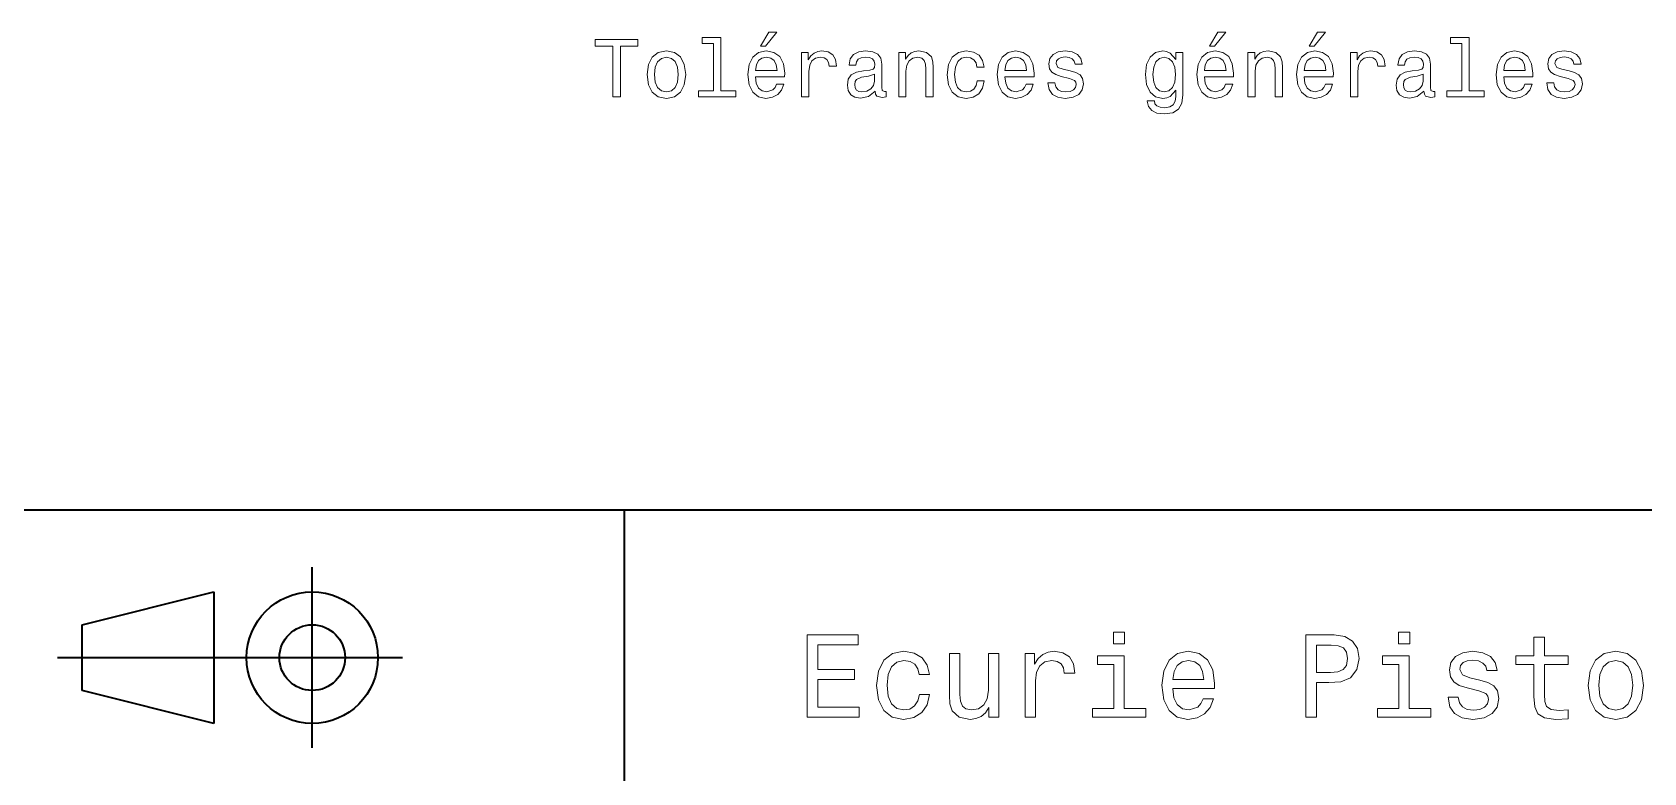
# Model space of a CAD drawing. Extents: x 0 to 297, y 0 to 210.
# Drawn here: x 126 to 224, y 54 to 99.1 of the extents above; entities that cross this region are included whole.
import ezdxf

# ---------------------------------------------------------------- set-up
doc = ezdxf.new("R2010")
doc.units = 0

msp = doc.modelspace()

# ---------------------------------------------------------------- linework, layer by layer
at = {"color": 7, "lineweight": 35}
for p, q in [((97, 70), (287, 70)), ((162, 10), (162, 70)), ((127.5, 61), (148.5, 61))]:
    msp.add_line(p, q, dxfattribs=at)
at = {"color": 7, "lineweight": 35, "ltscale": 0.275}
msp.add_line((143, 55.5), (143, 66.5), dxfattribs=at)
at = {"color": 7, "lineweight": 35, "ltscale": 0.206155}
for p, q in [((129, 63), (137, 65)), ((137, 57), (129, 59))]:
    msp.add_line(p, q, dxfattribs=at)
at = {"color": 7, "lineweight": 35, "ltscale": 0.2}
msp.add_line((137, 65), (137, 57), dxfattribs=at)
at = {"color": 7, "lineweight": 35, "ltscale": 0.1}
msp.add_line((129, 59), (129, 63), dxfattribs=at)
at = {"color": 7, "lineweight": 13}
for points in [[(170.278091, 98.219742), (170.575653, 98.219742), (171.276657, 99.077087), (170.782425, 99.077087)], [(197.602295, 98.219742), (197.899857, 98.219742), (198.600861, 99.077087), (198.106628, 99.077087)], [(203.674347, 98.219742), (203.971893, 98.219742), (204.672913, 99.077087), (204.178665, 99.077087)], [(161.286026, 95.143372), (161.75, 95.143372), (161.75, 98.219742), (162.809082, 98.219742), (162.809082, 98.643372), (160.221909, 98.643372), (160.221909, 98.219742), (161.286026, 98.219742)], [(167.42868, 98.391212), (167.42868, 95.516571), (166.515854, 95.516571), (166.515854, 95.143372), (168.780258, 95.143372), (168.780258, 95.516571), (167.872482, 95.516571), (167.872482, 98.764412), (166.732712, 98.764412), (166.732712, 98.391212)], [(212.969009, 98.391212), (212.969009, 95.516571), (212.056183, 95.516571), (212.056183, 95.143372), (214.320602, 95.143372), (214.320602, 95.516571), (213.412811, 95.516571), (213.412811, 98.764412), (212.273041, 98.764412), (212.273041, 98.391212)], [(163.378967, 96.494957), (163.459656, 95.879684), (163.69165, 95.425789), (164.059799, 95.143372), (164.554031, 95.047554), (165.043228, 95.143372), (165.411377, 95.420746), (165.643372, 95.874641), (165.729111, 96.494957), (165.643372, 97.110229), (165.411377, 97.56916), (165.043228, 97.846542), (164.554031, 97.947403), (164.059799, 97.846542), (163.69165, 97.564117), (163.459656, 97.110229)], [(163.832855, 96.5), (163.878235, 96.953888), (164.019455, 97.2817), (164.246399, 97.483429), (164.554031, 97.554031), (164.856628, 97.483429), (165.083572, 97.286743), (165.224777, 96.953888), (165.275223, 96.5), (165.224777, 96.041069), (165.083572, 95.708214), (164.856628, 95.506485), (164.554031, 95.440926), (164.246399, 95.506485), (164.019455, 95.708214), (163.878235, 96.041069)], [(169.970459, 96.368874), (171.745682, 96.368874), (171.750717, 96.575645), (171.670029, 97.155617), (171.44812, 97.58934), (171.095108, 97.851585), (170.626083, 97.947403), (170.167145, 97.846542), (169.814117, 97.564117), (169.587173, 97.105186), (169.506485, 96.5), (169.582138, 95.879684), (169.809082, 95.425789), (170.157059, 95.143372), (170.610947, 95.047554), (171.004318, 95.113113), (171.327087, 95.284584), (171.564117, 95.556915), (171.700287, 95.920029), (171.261536, 95.920029), (171.170746, 95.7183), (171.039627, 95.567001), (170.666428, 95.445969), (170.378967, 95.501442), (170.162109, 95.677956), (170.020889, 95.965416), (169.970459, 96.353745)], [(169.970459, 96.742073), (170.02594, 97.090057), (170.162109, 97.34726), (170.368881, 97.503601), (170.641205, 97.559074), (170.908508, 97.503601), (171.11528, 97.34726), (171.241348, 97.090057), (171.286743, 96.742073)], [(172.784576, 95.143372), (173.228394, 95.143372), (173.228394, 96.691643), (173.273773, 97.064842), (173.409943, 97.33213), (173.631851, 97.493515), (173.929398, 97.548988), (174.151291, 97.513687), (174.317719, 97.412827), (174.418594, 97.241356), (174.453888, 97.009369), (174.90274, 97.009369), (174.842224, 97.41787), (174.675797, 97.710373), (174.398422, 97.886887), (174.020172, 97.947403), (173.76297, 97.907059), (173.541061, 97.806198), (173.344376, 97.634727), (173.188034, 97.40274), (173.188034, 97.851585), (172.784576, 97.851585)], [(177.26297, 95.496399), (177.26297, 95.48127), (177.288177, 95.309799), (177.363831, 95.188759), (177.681549, 95.092941), (177.92868, 95.133286), (177.92868, 95.476227), (177.822769, 95.461098), (177.681549, 95.526657), (177.656342, 95.728386), (177.656342, 97.130402), (177.595825, 97.488472), (177.419312, 97.740631), (177.111664, 97.89193), (176.677948, 97.947403), (176.254318, 97.886887), (175.94165, 97.715416), (175.744965, 97.448128), (175.679398, 97.0951), (175.679398, 97.064842), (176.077805, 97.064842), (176.113113, 97.276657), (176.22406, 97.427956), (176.405624, 97.51873), (176.662827, 97.554031), (176.909943, 97.528816), (177.086456, 97.453171), (177.192368, 97.322044), (177.227661, 97.140488), (177.207489, 96.928673), (177.126801, 96.822769), (176.925079, 96.772331), (176.546829, 96.731987), (176.113113, 96.641212), (175.805481, 96.479828), (175.623917, 96.227669), (175.568451, 95.854469), (175.618881, 95.521614), (175.775223, 95.274498), (176.027374, 95.118156), (176.375366, 95.062683), (176.844376, 95.168587)], [(178.690201, 95.143372), (179.134003, 95.143372), (179.134003, 96.706772), (179.179398, 97.064842), (179.325653, 97.327087), (179.552597, 97.488472), (179.855194, 97.548988), (180.09726, 97.498558), (180.248566, 97.362389), (180.324203, 97.135445), (180.349426, 96.832855), (180.349426, 95.143372), (180.793228, 95.143372), (180.793228, 96.92363), (180.773056, 97.2817), (180.682281, 97.579254), (180.384735, 97.851585), (179.920746, 97.947403), (179.663544, 97.912102), (179.446686, 97.816284), (179.260086, 97.6549), (179.113831, 97.438042), (179.113831, 97.851585), (178.690201, 97.851585)], [(183.451004, 96.953888), (183.889771, 96.953888), (183.798996, 97.357346), (183.582138, 97.675072), (183.244232, 97.871758), (182.805481, 97.947403), (182.32132, 97.846542), (181.953171, 97.564117), (181.721191, 97.105186), (181.640488, 96.489914), (181.716141, 95.879684), (181.943085, 95.425789), (182.301147, 95.143372), (182.790344, 95.047554), (183.22406, 95.123199), (183.561966, 95.335014), (183.793945, 95.66787), (183.894806, 96.111671), (183.471191, 96.111671), (183.395538, 95.829254), (183.254318, 95.617432), (183.052597, 95.486313), (182.805481, 95.445969), (182.497833, 95.511528), (182.27594, 95.713257), (182.139771, 96.041069), (182.094376, 96.505043), (182.139771, 96.958931), (182.280975, 97.286743), (182.507935, 97.488472), (182.805481, 97.559074), (183.067719, 97.513687), (183.264404, 97.397697), (183.395538, 97.206055)], [(185.150574, 96.368874), (186.925797, 96.368874), (186.930832, 96.575645), (186.850143, 97.155617), (186.628235, 97.58934), (186.275223, 97.851585), (185.806198, 97.947403), (185.34726, 97.846542), (184.994232, 97.564117), (184.767288, 97.105186), (184.6866, 96.5), (184.762253, 95.879684), (184.989197, 95.425789), (185.337173, 95.143372), (185.791061, 95.047554), (186.184433, 95.113113), (186.507202, 95.284584), (186.744232, 95.556915), (186.880402, 95.920029), (186.44165, 95.920029), (186.350861, 95.7183), (186.219742, 95.567001), (185.846542, 95.445969), (185.559082, 95.501442), (185.342224, 95.677956), (185.201004, 95.965416), (185.150574, 96.353745)], [(185.150574, 96.742073), (185.206055, 97.090057), (185.342224, 97.34726), (185.548996, 97.503601), (185.82132, 97.559074), (186.088623, 97.503601), (186.295395, 97.34726), (186.421478, 97.090057), (186.466858, 96.742073)], [(189.124634, 96.721901), (188.695969, 96.822769), (188.378235, 96.938759), (188.272339, 97.175789), (188.302597, 97.342216), (188.408508, 97.463257), (188.579971, 97.538902), (188.827087, 97.56916), (189.064117, 97.538902), (189.250717, 97.448128), (189.371765, 97.311958), (189.422195, 97.130402), (189.855911, 97.130402), (189.855911, 97.140488), (189.780258, 97.4683), (189.573486, 97.725502), (189.250717, 97.886887), (188.827087, 97.947403), (188.398407, 97.886887), (188.085739, 97.720459), (187.889053, 97.473343), (187.828522, 97.16066), (187.873917, 96.85807), (188.015137, 96.646255), (188.247116, 96.494957), (188.585022, 96.389046), (189.079254, 96.268013), (189.381836, 96.14193), (189.46254, 96.041069), (189.492798, 95.889771), (189.447403, 95.703171), (189.32637, 95.561958), (189.129684, 95.471184), (188.867432, 95.440926), (188.590057, 95.471184), (188.388336, 95.577087), (188.252167, 95.748558), (188.196686, 95.985588), (187.768005, 95.985588), (187.838623, 95.58213), (188.045395, 95.289627), (188.373199, 95.113113), (188.827087, 95.047554), (189.301147, 95.113113), (189.649139, 95.289627), (189.860947, 95.572044), (189.9366, 95.940201), (189.881119, 96.257927), (189.724777, 96.474785), (189.467575, 96.615997)], [(195.978394, 95.264412), (195.978394, 97.851585), (195.554749, 97.851585), (195.554749, 97.412827), (195.206772, 97.811241), (194.994949, 97.912102), (194.757919, 97.947403), (194.329254, 97.846542), (193.996399, 97.564117), (193.779541, 97.110229), (193.703888, 96.5), (193.779541, 95.884727), (193.996399, 95.430832), (194.329254, 95.143372), (194.757919, 95.047554), (195, 95.082855), (195.201721, 95.17363), (195.554749, 95.556915), (195.554749, 95.17363), (195.514404, 94.87104), (195.403458, 94.654175), (195.191635, 94.528099), (194.873917, 94.482712), (194.596542, 94.51297), (194.399857, 94.588615), (194.283859, 94.719742), (194.248566, 94.896255), (193.819885, 94.896255), (193.819885, 94.876083), (193.885437, 94.553314), (194.087173, 94.311241), (194.409943, 94.1549), (194.848694, 94.099426), (195.373199, 94.175072), (195.721176, 94.386887), (195.917862, 94.755043)], [(194.162827, 96.5), (194.208206, 96.948845), (194.344376, 97.2817), (194.556198, 97.478386), (194.838623, 97.548988), (195.136169, 97.478386), (195.358063, 97.2817), (195.494232, 96.948845), (195.544662, 96.5), (195.494232, 96.041069), (195.358063, 95.713257), (195.136169, 95.511528), (194.838623, 95.445969), (194.556198, 95.511528), (194.344376, 95.713257), (194.208206, 96.046112)], [(197.294662, 96.368874), (199.069885, 96.368874), (199.074921, 96.575645), (198.994232, 97.155617), (198.772339, 97.58934), (198.419312, 97.851585), (197.950287, 97.947403), (197.491348, 97.846542), (197.138321, 97.564117), (196.911377, 97.105186), (196.830688, 96.5), (196.906342, 95.879684), (197.133286, 95.425789), (197.481262, 95.143372), (197.93515, 95.047554), (198.328522, 95.113113), (198.651291, 95.284584), (198.888321, 95.556915), (199.02449, 95.920029), (198.585724, 95.920029), (198.494949, 95.7183), (198.363831, 95.567001), (197.990631, 95.445969), (197.703171, 95.501442), (197.486313, 95.677956), (197.345093, 95.965416), (197.294662, 96.353745)], [(197.294662, 96.742073), (197.350143, 97.090057), (197.486313, 97.34726), (197.693085, 97.503601), (197.965424, 97.559074), (198.232712, 97.503601), (198.439484, 97.34726), (198.565552, 97.090057), (198.610947, 96.742073)], [(199.942352, 95.143372), (200.386169, 95.143372), (200.386169, 96.706772), (200.431549, 97.064842), (200.577805, 97.327087), (200.804749, 97.488472), (201.107346, 97.548988), (201.349426, 97.498558), (201.500717, 97.362389), (201.57637, 97.135445), (201.601578, 96.832855), (201.601578, 95.143372), (202.04538, 95.143372), (202.04538, 96.92363), (202.025208, 97.2817), (201.934433, 97.579254), (201.636887, 97.851585), (201.172913, 97.947403), (200.91571, 97.912102), (200.698853, 97.816284), (200.512238, 97.6549), (200.365997, 97.438042), (200.365997, 97.851585), (199.942352, 97.851585)], [(203.366714, 96.368874), (205.141922, 96.368874), (205.146973, 96.575645), (205.066284, 97.155617), (204.844376, 97.58934), (204.491348, 97.851585), (204.022339, 97.947403), (203.5634, 97.846542), (203.210373, 97.564117), (202.983429, 97.105186), (202.90274, 96.5), (202.978378, 95.879684), (203.205322, 95.425789), (203.553314, 95.143372), (204.007202, 95.047554), (204.400574, 95.113113), (204.723343, 95.284584), (204.960373, 95.556915), (205.096542, 95.920029), (204.657776, 95.920029), (204.567001, 95.7183), (204.435883, 95.567001), (204.062683, 95.445969), (203.775208, 95.501442), (203.55835, 95.677956), (203.417145, 95.965416), (203.366714, 96.353745)], [(203.366714, 96.742073), (203.42218, 97.090057), (203.55835, 97.34726), (203.765121, 97.503601), (204.03746, 97.559074), (204.304749, 97.503601), (204.51152, 97.34726), (204.637604, 97.090057), (204.682983, 96.742073)], [(206.180832, 95.143372), (206.624634, 95.143372), (206.624634, 96.691643), (206.670029, 97.064842), (206.806183, 97.33213), (207.028091, 97.493515), (207.325638, 97.548988), (207.547546, 97.513687), (207.713974, 97.412827), (207.814835, 97.241356), (207.850143, 97.009369), (208.298981, 97.009369), (208.238464, 97.41787), (208.072037, 97.710373), (207.794662, 97.886887), (207.416412, 97.947403), (207.15921, 97.907059), (206.937317, 97.806198), (206.740631, 97.634727), (206.58429, 97.40274), (206.58429, 97.851585), (206.180832, 97.851585)], [(210.65921, 95.496399), (210.65921, 95.48127), (210.684433, 95.309799), (210.760071, 95.188759), (211.077805, 95.092941), (211.324921, 95.133286), (211.324921, 95.476227), (211.219009, 95.461098), (211.077805, 95.526657), (211.052582, 95.728386), (211.052582, 97.130402), (210.992065, 97.488472), (210.815552, 97.740631), (210.507919, 97.89193), (210.074203, 97.947403), (209.650574, 97.886887), (209.337891, 97.715416), (209.141205, 97.448128), (209.075638, 97.0951), (209.075638, 97.064842), (209.47406, 97.064842), (209.509369, 97.276657), (209.620316, 97.427956), (209.801865, 97.51873), (210.059067, 97.554031), (210.306183, 97.528816), (210.482697, 97.453171), (210.588608, 97.322044), (210.623917, 97.140488), (210.603745, 96.928673), (210.523041, 96.822769), (210.32132, 96.772331), (209.943085, 96.731987), (209.509369, 96.641212), (209.201721, 96.479828), (209.020172, 96.227669), (208.964691, 95.854469), (209.015121, 95.521614), (209.171463, 95.274498), (209.42363, 95.118156), (209.771606, 95.062683), (210.240631, 95.168587)], [(215.510803, 96.368874), (217.286011, 96.368874), (217.291061, 96.575645), (217.210358, 97.155617), (216.988464, 97.58934), (216.635437, 97.851585), (216.166412, 97.947403), (215.707489, 97.846542), (215.354462, 97.564117), (215.127518, 97.105186), (215.046814, 96.5), (215.122467, 95.879684), (215.349411, 95.425789), (215.697403, 95.143372), (216.151291, 95.047554), (216.544662, 95.113113), (216.867432, 95.284584), (217.104462, 95.556915), (217.240631, 95.920029), (216.801865, 95.920029), (216.71109, 95.7183), (216.579956, 95.567001), (216.206757, 95.445969), (215.919296, 95.501442), (215.702438, 95.677956), (215.561234, 95.965416), (215.510803, 96.353745)], [(215.510803, 96.742073), (215.566269, 97.090057), (215.702438, 97.34726), (215.90921, 97.503601), (216.181549, 97.559074), (216.448837, 97.503601), (216.655609, 97.34726), (216.781693, 97.090057), (216.827087, 96.742073)], [(219.484863, 96.721901), (219.056183, 96.822769), (218.738464, 96.938759), (218.632553, 97.175789), (218.662811, 97.342216), (218.768723, 97.463257), (218.940186, 97.538902), (219.187317, 97.56916), (219.424347, 97.538902), (219.610947, 97.448128), (219.731979, 97.311958), (219.78241, 97.130402), (220.216125, 97.130402), (220.216125, 97.140488), (220.140472, 97.4683), (219.933716, 97.725502), (219.610947, 97.886887), (219.187317, 97.947403), (218.758636, 97.886887), (218.445953, 97.720459), (218.249268, 97.473343), (218.188751, 97.16066), (218.234146, 96.85807), (218.375351, 96.646255), (218.60733, 96.494957), (218.945236, 96.389046), (219.439468, 96.268013), (219.742065, 96.14193), (219.822754, 96.041069), (219.853012, 95.889771), (219.807632, 95.703171), (219.686584, 95.561958), (219.489899, 95.471184), (219.227661, 95.440926), (218.950287, 95.471184), (218.74855, 95.577087), (218.612381, 95.748558), (218.556915, 95.985588), (218.128235, 95.985588), (218.198837, 95.58213), (218.405609, 95.289627), (218.733429, 95.113113), (219.187317, 95.047554), (219.661377, 95.113113), (220.009354, 95.289627), (220.221176, 95.572044), (220.296814, 95.940201), (220.241348, 96.257927), (220.085007, 96.474785), (219.827805, 96.615997)], [(177.21254, 96.091499), (177.152023, 95.829254), (176.990631, 95.627518), (176.748566, 95.496399), (176.451004, 95.451012), (176.259369, 95.476227), (176.123199, 95.556915), (176.03746, 95.698128), (176.012253, 95.894814), (176.032425, 96.071327), (176.113113, 96.197403), (176.435883, 96.338615), (176.844376, 96.399132), (177.21254, 96.520172)], [(210.60878, 96.091499), (210.548264, 95.829254), (210.386887, 95.627518), (210.144806, 95.496399), (209.84726, 95.451012), (209.655609, 95.476227), (209.51944, 95.556915), (209.433716, 95.698128), (209.408493, 95.894814), (209.428665, 96.071327), (209.509369, 96.197403), (209.832123, 96.338615), (210.240631, 96.399132), (210.60878, 96.520172)], [(173.109512, 57.381123), (176.279541, 57.381123), (176.279541, 57.986309), (173.772339, 57.986309), (173.772339, 59.679394), (176.005768, 59.679394), (176.005768, 60.277374), (173.772339, 60.277374), (173.772339, 61.775936), (176.221893, 61.775936), (176.221893, 62.381123), (173.109512, 62.381123)], [(192.439484, 62.554031), (191.769455, 62.554031), (191.769455, 61.833572), (192.439484, 61.833572)], [(203.462524, 57.381123), (204.125351, 57.381123), (204.125351, 59.492073), (204.860229, 59.492073), (205.602295, 59.528095), (206.193085, 59.780258), (206.574921, 60.270172), (206.704605, 60.940201), (206.603745, 61.559795), (206.315552, 62.013687), (205.840057, 62.287464), (205.191635, 62.381123), (203.462524, 62.381123)], [(209.788177, 62.554031), (209.118149, 62.554031), (209.118149, 61.833572), (209.788177, 61.833572)], [(217.353027, 60.579971), (217.353027, 58.64193), (217.396255, 58.015129), (217.597992, 57.582851), (218.001434, 57.330688), (218.685883, 57.244236), (219.43515, 57.280258), (219.43515, 57.827808), (218.887604, 57.78458), (218.390488, 57.842216), (218.123917, 58.022331), (218.008652, 58.324928), (217.98703, 58.75), (217.98703, 60.579971), (219.43515, 60.579971), (219.43515, 61.120316), (217.98703, 61.120316), (217.98703, 62.251438), (217.353027, 62.251438), (217.353027, 61.120316), (216.257935, 61.120316), (216.257935, 60.579971)], [(179.932281, 59.967579), (180.559082, 59.967579), (180.429398, 60.543945), (180.119598, 60.997837), (179.636887, 61.278816), (179.010086, 61.386887), (178.318436, 61.242794), (177.792511, 60.839336), (177.46109, 60.183716), (177.345825, 59.304752), (177.453888, 58.432995), (177.778091, 57.78458), (178.289627, 57.381123), (178.988464, 57.244236), (179.608063, 57.352303), (180.090775, 57.6549), (180.42218, 58.130402), (180.566284, 58.764408), (179.96109, 58.764408), (179.853027, 58.36095), (179.651291, 58.058357), (179.363113, 57.871037), (179.010086, 57.8134), (178.570602, 57.907059), (178.253601, 58.195244), (178.059082, 58.663544), (177.994232, 59.326366), (178.059082, 59.974781), (178.260803, 60.443081), (178.585007, 60.731266), (179.010086, 60.83213), (179.38472, 60.767288), (179.66571, 60.601585), (179.853027, 60.327808)], [(184.788177, 61.25), (184.154175, 61.25), (184.154175, 59.016571), (184.082123, 58.497837), (183.873199, 58.123196), (183.548996, 57.892651), (183.123917, 57.820602), (182.785294, 57.878242), (182.569168, 58.051151), (182.446686, 58.346542), (182.417862, 58.764408), (182.417862, 61.25), (181.783859, 61.25), (181.783859, 58.706772), (181.805481, 58.195244), (181.942368, 57.770172), (182.360229, 57.381123), (183.030258, 57.244236), (183.390488, 57.294666), (183.700287, 57.424351), (183.966858, 57.647694), (184.182999, 57.971901), (184.182999, 57.381123), (184.788177, 57.381123)], [(186.380402, 57.381123), (187.014404, 57.381123), (187.014404, 59.592937), (187.079254, 60.12608), (187.273773, 60.507923), (187.590775, 60.738472), (188.015854, 60.817722), (188.332855, 60.767288), (188.570602, 60.623199), (188.714691, 60.378242), (188.765121, 60.046829), (189.406342, 60.046829), (189.319885, 60.630402), (189.082123, 61.048271), (188.685883, 61.30043), (188.145538, 61.386887), (187.778091, 61.32925), (187.46109, 61.185158), (187.180115, 60.940201), (186.956772, 60.608788), (186.956772, 61.25), (186.380402, 61.25)], [(192.417862, 57.914265), (192.417862, 61.120316), (190.789627, 61.120316), (190.789627, 60.579971), (191.783859, 60.579971), (191.783859, 57.914265), (190.48703, 57.914265), (190.48703, 57.381123), (193.729111, 57.381123), (193.729111, 57.914265)], [(195.37175, 59.131844), (197.907776, 59.131844), (197.914978, 59.427231), (197.799713, 60.255764), (197.482712, 60.875359), (196.978378, 61.25), (196.30835, 61.386887), (195.65274, 61.242794), (195.148407, 60.839336), (194.824203, 60.183716), (194.708923, 59.319164), (194.817001, 58.432995), (195.141205, 57.78458), (195.638321, 57.381123), (196.286743, 57.244236), (196.848694, 57.337894), (197.309799, 57.582851), (197.648407, 57.971901), (197.842941, 58.490631), (197.216141, 58.490631), (197.086456, 58.20245), (196.899139, 57.986309), (196.365997, 57.8134), (195.955322, 57.892651), (195.645538, 58.14481), (195.443802, 58.555473), (195.37175, 59.110229)], [(195.37175, 59.664986), (195.451004, 60.162102), (195.645538, 60.529537), (195.940918, 60.75288), (196.329971, 60.83213), (196.711807, 60.75288), (197.007202, 60.529537), (197.187317, 60.162102), (197.252167, 59.664986)], [(205.01152, 61.76873), (205.443802, 61.725502), (205.760803, 61.588615), (205.94812, 61.336452), (206.01297, 60.940201), (205.940918, 60.522331), (205.746399, 60.270172), (205.414978, 60.140488), (204.96109, 60.104465), (204.125351, 60.104465), (204.125351, 61.76873)], [(209.766571, 57.914265), (209.766571, 61.120316), (208.138321, 61.120316), (208.138321, 60.579971), (209.132568, 60.579971), (209.132568, 57.914265), (207.835724, 57.914265), (207.835724, 57.381123), (211.077805, 57.381123), (211.077805, 57.914265)], [(214.060516, 59.636166), (213.44812, 59.780258), (212.994232, 59.945965), (212.842941, 60.28458), (212.886169, 60.522331), (213.03746, 60.695244), (213.282425, 60.803314), (213.635437, 60.846542), (213.97406, 60.803314), (214.240631, 60.67363), (214.413544, 60.479107), (214.485596, 60.219738), (215.105194, 60.219738), (215.105194, 60.23415), (214.997116, 60.70245), (214.701721, 61.069885), (214.240631, 61.30043), (213.635437, 61.386887), (213.023056, 61.30043), (212.57637, 61.062679), (212.29538, 60.709652), (212.208939, 60.262966), (212.273773, 59.830688), (212.475494, 59.528095), (212.806915, 59.311958), (213.289627, 59.16066), (213.995682, 58.987751), (214.427948, 58.807636), (214.543228, 58.663544), (214.586456, 58.447407), (214.521606, 58.180836), (214.348694, 57.979107), (214.067719, 57.849422), (213.693085, 57.806194), (213.296829, 57.849422), (213.008636, 58.000721), (212.814117, 58.245674), (212.734863, 58.584293), (212.122482, 58.584293), (212.223343, 58.007923), (212.518738, 57.590057), (212.98703, 57.337894), (213.635437, 57.244236), (214.312683, 57.337894), (214.809799, 57.590057), (215.112396, 57.993515), (215.220459, 58.519451), (215.141205, 58.973343), (214.917862, 59.283138), (214.55043, 59.484871)], [(220.65274, 59.311958), (220.768005, 58.432995), (221.099426, 57.78458), (221.625366, 57.381123), (222.331421, 57.244236), (223.030258, 57.381123), (223.556198, 57.777374), (223.887604, 58.425793), (224.010086, 59.311958), (223.887604, 60.190922), (223.556198, 60.846542), (223.030258, 61.242794), (222.331421, 61.386887), (221.625366, 61.242794), (221.099426, 60.839336), (220.768005, 60.190922)], [(221.301147, 59.319164), (221.365997, 59.967579), (221.567719, 60.435879), (221.891937, 60.72406), (222.331421, 60.824928), (222.763687, 60.72406), (223.087891, 60.443081), (223.289627, 59.967579), (223.361679, 59.319164), (223.289627, 58.663544), (223.087891, 58.188038), (222.763687, 57.899853), (222.331421, 57.806194), (221.891937, 57.899853), (221.567719, 58.188038), (221.365997, 58.663544)]]:
    msp.add_lwpolyline(points, close=True, dxfattribs=at)
at = {"color": 7, "lineweight": 35}
for radius in [4, 2]:
    msp.add_circle((143, 61), radius, dxfattribs=at)

doc.saveas('drawing.dxf')
